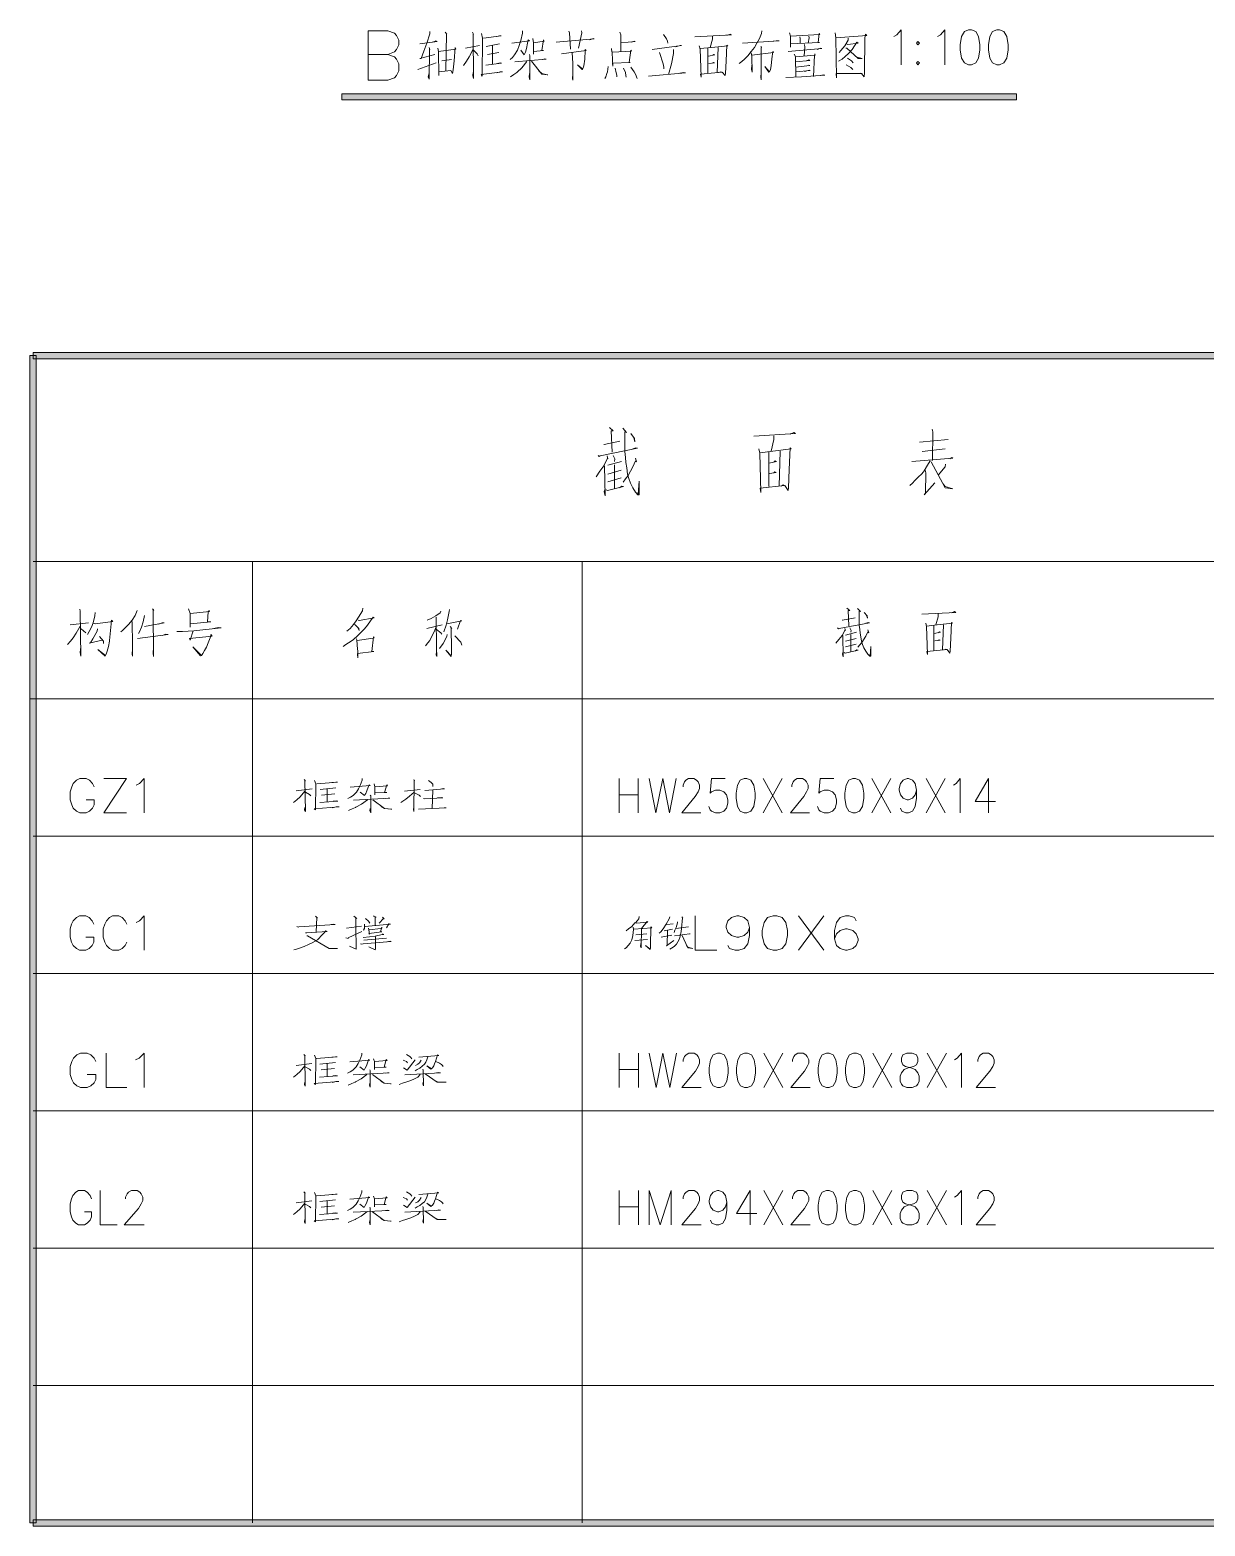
# Model space of a CAD drawing. Header units: millimetres. Extents: x 0 to 586, y 0 to 414.
# Drawn here: x 413.8 to 498.2, y 82.7 to 190.1 of the extents above; entities that cross this region are included whole.
import ezdxf

# ---------------------------------------------------------------- set-up
doc = ezdxf.new("R2010")
doc.units = ezdxf.units.MM

msp = doc.modelspace()

# ---------------------------------------------------------------- hatches: boundary and pattern name
h = msp.add_hatch(color=0)
h.dxf.hatch_style = 2
h.paths.add_polyline_path([(436.160333, 185.074278), (436.160333, 185.518778), (484.617889, 185.518778), (484.617889, 185.074278)])
h = msp.add_hatch(color=0)
h.dxf.hatch_style = 2
h.paths.add_polyline_path([(413.769528, 166.722778), (414.214028, 166.722778), (414.214028, 142.077722), (413.769528, 142.077722)])
h = msp.add_hatch(color=0)
h.dxf.hatch_style = 2
h.paths.add_polyline_path([(413.991778, 166.500528), (413.991778, 166.945028), (532.299333, 166.945028), (532.299333, 166.500528)])
h = msp.add_hatch(color=0)
h.dxf.hatch_style = 2
h.paths.add_polyline_path([(413.769528, 142.077722), (414.214028, 142.077722), (414.214028, 82.920417), (413.769528, 82.920417)])
h = msp.add_hatch(color=0)
h.dxf.hatch_style = 2
h.paths.add_polyline_path([(413.991778, 82.698167), (413.991778, 83.142667), (532.299333, 83.142667), (532.299333, 82.698167)])

# ---------------------------------------------------------------- linework, layer by layer
at = {"color": 0, "lineweight": 0}
for points in [[(438.058278, 186.485389), (438.058278, 190.044917), (439.476444, 190.044917), (439.945639, 189.875583), (440.104389, 189.70625), (440.263139, 189.367583), (440.263139, 189.028917), (440.104389, 188.69025), (439.945639, 188.520917), (439.476444, 188.348056)], [(442.482111, 189.988472), (442.482111, 189.822667), (442.273972, 189.148861), (442.065833, 188.587944), (441.857694, 188.05525), (441.780083, 188.05525), (442.845472, 188.333944)], [(441.780083, 189.092417), (443.004222, 189.26175), (442.923083, 189.314667), (442.714944, 189.233528)], [(443.600417, 189.932028), (443.70625, 189.794444), (443.678028, 189.822667), (443.628639, 187.155667)], [(445.551278, 189.932028), (445.628889, 189.794444), (445.604194, 189.850889), (445.628889, 186.622972), (445.5795, 186.820528), (445.604194, 187.046306)], [(446.203917, 189.850889), (446.281528, 189.512222), (446.253306, 186.792306), (446.175694, 186.905194), (447.710278, 187.099222), (447.530361, 187.099222), (447.294, 187.018083)], [(446.334444, 189.512222), (447.607972, 189.681556), (447.502139, 189.681556), (447.269306, 189.625111)], [(446.542583, 188.923083), (447.502139, 189.092417)], [(449.142556, 190.044917), (449.142556, 189.875583), (449.012028, 189.342889), (448.909722, 188.979528), (448.779194, 188.644389), (448.571056, 188.305722), (448.415833, 188.111694), (448.257083, 187.970583)], [(448.387611, 189.148861), (449.636444, 189.314667), (449.558833, 189.399333), (449.505917, 189.148861), (449.428306, 188.757278), (449.350694, 188.503278), (449.297778, 188.362167), (449.273083, 188.305722), (449.012028, 188.644389)], [(449.872806, 189.484), (449.922194, 189.177083), (449.922194, 188.362167), (449.922194, 188.559722), (450.652444, 188.616167), (450.521917, 188.616167), (450.652444, 189.399333), (450.705361, 189.289972), (449.922194, 189.177083)], [(453.982667, 189.399333), (454.243722, 189.484), (454.293111, 189.455778), (451.562611, 189.233528)], [(452.472778, 190.016694), (452.525694, 189.903806), (452.578611, 188.729056)], [(453.382944, 190.044917), (453.411167, 189.903806), (453.174806, 188.781972)], [(456.141667, 189.932028), (456.194583, 189.738), (456.194583, 188.559722)], [(456.219278, 189.177083), (457.235278, 189.26175), (457.157667, 189.289972), (456.998917, 189.233528)], [(459.26375, 189.766222), (459.471889, 189.455778), (459.5495, 189.289972), (459.577722, 189.148861)], [(461.528583, 189.596889), (464.156778, 189.738), (464.050944, 189.794444), (463.818111, 189.709778)], [(462.777417, 189.625111), (462.777417, 189.427556), (462.618667, 188.838417)], [(466.340472, 190.044917), (466.315778, 189.850889), (466.157028, 189.484), (465.977111, 189.148861), (465.793667, 188.838417), (465.560833, 188.559722), (465.324472, 188.249278), (465.091639, 187.998806), (464.8835, 187.829472), (464.700056, 187.688361)], [(464.936417, 189.148861), (467.564611, 189.314667), (467.356472, 189.314667), (467.148333, 189.289972)], [(468.319556, 189.903806), (468.397167, 189.653333), (468.397167, 189.064194), (468.397167, 189.035972), (468.397167, 188.866639), (468.397167, 189.035972), (468.397167, 189.092417), (470.478556, 189.205306), (470.372722, 189.205306), (470.450333, 189.850889), (470.50325, 189.766222), (468.397167, 189.653333)], [(469.046278, 189.596889), (469.070972, 189.484), (469.070972, 189.148861)], [(469.384944, 189.064194), (469.409639, 188.866639), (469.36025, 188.249278)], [(469.695389, 189.653333), (469.723611, 189.540444), (469.646, 189.148861)], [(471.596861, 189.903806), (471.649778, 189.540444), (471.699167, 186.651194), (471.674472, 186.961639), (473.523028, 186.961639), (473.3925, 186.989861), (473.131444, 186.961639)], [(471.674472, 189.540444), (473.861694, 189.709778), (473.780556, 189.794444), (473.731167, 189.540444), (473.702944, 187.018083), (473.67825, 186.735861), (473.494806, 186.961639)], [(472.404722, 189.092417), (472.507028, 189.064194), (473.237278, 189.148861), (473.156139, 189.233528), (472.821, 188.700833), (472.559944, 188.418611), (472.323583, 188.196361), (472.09075, 187.998806), (471.829694, 187.857694)], [(472.531722, 189.512222), (472.531722, 189.371111), (472.298889, 188.951306), (472.013139, 188.616167), (471.882611, 188.475056)], [(475.819611, 189.625111), (476.020694, 189.745056), (476.324083, 190.101361), (476.324083, 187.607222)], [(478.955806, 189.625111), (479.156889, 189.745056), (479.460278, 190.101361), (479.460278, 187.607222)], [(438.058278, 188.348056), (439.476444, 188.348056), (439.945639, 188.178722), (440.104389, 188.009389), (440.263139, 187.670722), (440.263139, 187.162722), (440.104389, 186.824056), (439.945639, 186.654722), (439.476444, 186.485389), (438.058278, 186.485389)], [(442.429194, 188.838417), (442.482111, 188.700833), (442.457417, 188.729056), (442.429194, 186.566528), (442.379806, 186.735861), (442.429194, 187.018083)], [(443.053611, 188.781972), (443.106528, 188.559722), (443.131222, 186.820528), (443.131222, 187.099222), (443.992, 187.183889), (444.122528, 186.961639), (444.171917, 187.240333), (444.224833, 187.885917), (444.302444, 188.838417), (444.355361, 188.729056), (443.106528, 188.559722)], [(443.339361, 187.885917), (444.044917, 187.970583)], [(445.604194, 188.729056), (445.318444, 188.168139), (445.110306, 187.857694), (444.902167, 187.550778)], [(446.045167, 188.979528), (445.057389, 188.781972)], [(445.628889, 188.644389), (445.889944, 188.390389), (445.967556, 188.249278)], [(446.620194, 188.333944), (447.45275, 188.475056)], [(446.983556, 188.951306), (446.983556, 187.635444)], [(448.59575, 187.80125), (450.832361, 187.998806), (450.730056, 188.027028), (450.599528, 187.970583)], [(449.636444, 188.333944), (449.664667, 188.249278), (449.664667, 188.168139), (449.664667, 186.513611), (449.61175, 186.735861), (449.636444, 186.961639)], [(451.954194, 188.390389), (453.721611, 188.616167), (453.644, 188.700833), (453.644, 188.616167), (453.619306, 187.998806), (453.538167, 187.522556), (453.460556, 187.268556), (453.435861, 187.268556), (453.097194, 187.607222), (453.460556, 187.296778)], [(452.705611, 188.446833), (452.758528, 187.716583), (452.758528, 187.127444), (452.758528, 186.622972), (452.758528, 186.485389), (452.733833, 186.622972), (452.758528, 186.933417)], [(455.541944, 188.757278), (455.541944, 188.700833), (455.570167, 188.446833), (455.623083, 187.494333), (455.594861, 187.716583), (456.871917, 187.773028), (456.790778, 187.773028), (456.921306, 188.644389), (456.974222, 188.587944), (455.594861, 188.503278)], [(458.455889, 188.700833), (460.5655, 188.979528), (460.459667, 188.979528), (460.149222, 188.894861)], [(458.978, 188.475056), (459.239056, 187.660139), (459.288444, 187.437889), (459.288444, 187.296778)], [(459.994, 188.700833), (459.994, 188.418611), (459.83525, 187.660139), (459.627111, 186.905194)], [(461.839028, 188.951306), (461.891944, 188.729056), (461.944861, 187.409667), (461.969556, 186.707639), (461.916639, 186.933417), (463.451222, 187.074528), (463.373611, 187.099222), (463.243083, 187.046306)], [(463.479444, 187.074528), (463.687583, 186.820528), (463.712278, 186.961639), (463.765194, 187.885917), (463.818111, 189.00775), (463.895722, 188.951306), (462.7245, 188.838417), (461.891944, 188.757278)], [(462.463444, 188.781972), (462.463444, 187.018083)], [(462.491667, 188.221056), (462.957333, 188.305722), (462.879722, 188.333944), (462.802111, 188.2775)], [(463.193694, 188.838417), (463.116083, 187.046306)], [(465.560833, 188.446833), (465.61375, 188.221056), (465.638444, 187.074528), (465.585528, 187.268556), (465.61375, 187.607222)], [(465.61375, 188.2775), (467.173028, 188.475056), (467.120111, 188.559722), (467.0425, 188.027028), (466.989583, 187.522556), (466.940194, 187.268556), (466.887278, 187.099222), (466.834361, 187.074528), (466.548611, 187.466111), (466.862583, 187.127444)], [(466.262861, 188.923083), (466.315778, 188.838417), (466.287556, 188.781972), (466.287556, 186.513611), (466.262861, 186.735861), (466.287556, 186.989861)], [(468.213722, 188.559722), (470.633778, 188.757278), (470.556167, 188.781972), (470.295111, 188.700833)], [(468.760528, 186.707639), (468.735833, 188.196361), (468.654694, 188.362167), (468.735833, 188.168139), (470.139889, 188.2775), (470.139889, 188.390389), (470.164583, 188.2775), (470.115194, 188.2775), (470.034056, 186.764083)], [(472.351806, 188.781972), (472.429417, 188.781972), (473.237278, 188.05525), (473.523028, 188.05525), (473.237278, 188.111694), (473.10675, 188.168139)], [(472.482333, 188.083472), (472.768083, 187.885917), (472.898611, 187.744806)], [(441.624861, 187.268556), (442.951306, 187.744806)], [(446.514361, 187.579), (447.632667, 187.716583), (447.530361, 187.744806), (447.346917, 187.688361)], [(449.456528, 187.829472), (449.089639, 187.381444), (448.750972, 187.074528), (448.726278, 187.046306), (448.518139, 186.905194), (448.285306, 186.735861)], [(449.791667, 187.857694), (450.521917, 186.933417), (450.962889, 186.876972), (450.9135, 186.876972), (450.521917, 186.961639), (450.313778, 187.155667)], [(455.284417, 187.466111), (455.256194, 187.099222), (455.203278, 186.961639), (455.125667, 186.735861), (455.048056, 186.622972)], [(455.803, 187.353222), (455.880611, 187.018083), (455.908833, 186.84875), (455.908833, 186.735861)], [(456.402722, 187.353222), (456.53325, 187.046306), (456.557944, 186.820528), (456.582639, 186.707639)], [(456.921306, 187.437889), (457.157667, 187.099222), (457.288194, 186.876972), (457.337583, 186.735861), (457.365806, 186.622972)], [(458.198361, 186.792306), (460.85125, 187.018083), (460.720722, 187.046306), (460.434972, 186.989861)], [(462.516361, 187.688361), (462.932639, 187.744806), (462.855028, 187.773028), (462.777417, 187.716583)], [(468.735833, 187.80125), (469.776528, 187.914139), (469.695389, 187.942361), (469.540167, 187.885917)], [(468.735833, 187.437889), (469.776528, 187.550778), (469.695389, 187.579)], [(468.760528, 187.099222), (469.801222, 187.183889), (469.748306, 187.212111), (469.384944, 187.127444)], [(472.3765, 187.607222), (472.715167, 187.409667), (472.870389, 187.268556)], [(470.531472, 186.820528), (470.739611, 186.876972), (470.841917, 186.84875), (469.176806, 186.735861), (468.0585, 186.679417)], [(455.393778, 161.558111), (455.658361, 161.32175), (455.513722, 161.32175), (455.570167, 159.790694)], [(456.335694, 161.519306), (456.603806, 161.205333), (456.483861, 161.244139), (456.483861, 160.538583), (456.483861, 160.143472), (456.483861, 159.8295), (456.543833, 159.399111), (456.572056, 159.046333), (456.632028, 158.65475), (456.692, 158.220833), (456.780194, 157.906861), (456.896611, 157.554083), (457.073, 157.240111), (457.249389, 156.926139), (457.425778, 156.728583), (457.5175, 156.728583), (457.5175, 157.709306), (457.457528, 156.767389), (457.48575, 156.806194), (457.397556, 156.848528)], [(456.924833, 161.127722), (457.192944, 160.774944), (457.221167, 160.538583), (457.132972, 160.81375)], [(465.765444, 160.930167), (468.742889, 161.127722), (468.622944, 161.205333), (468.358361, 161.088917)], [(478.553639, 161.441694), (478.613611, 161.244139), (478.581861, 159.201556)], [(454.568278, 159.557861), (454.656472, 159.476722), (454.716444, 159.515528), (457.397556, 160.065861), (457.281139, 160.104667), (457.073, 160.027056)], [(454.981028, 160.341028), (455.012778, 160.341028), (456.131083, 160.577389)], [(467.977361, 157.395333), (468.210194, 157.042556), (468.241944, 157.240111), (468.298389, 158.534806), (468.358361, 160.104667), (468.446556, 160.027056), (467.120111, 159.871833), (466.178194, 159.751889)], [(467.180083, 160.968972), (467.180083, 160.693806), (467.003694, 159.871833)], [(477.639944, 160.499778), (479.703694, 160.693806)], [(455.217389, 159.515528), (455.277361, 159.3215), (455.245611, 159.360306), (454.981028, 158.809972), (454.688222, 158.418389), (454.423639, 158.026806)], [(455.277361, 158.848778), (456.2475, 159.123944)], [(455.658361, 159.557861), (455.778306, 159.3215), (455.746556, 159.123944)], [(457.249389, 159.360306), (457.337583, 159.085139), (457.249389, 159.16275), (457.073, 158.732361), (456.720222, 158.104417), (456.543833, 157.868056), (456.367444, 157.631694)], [(466.118222, 160.027056), (466.178194, 159.713083), (466.238167, 157.868056), (466.266389, 156.887333), (466.206417, 157.201306), (467.945611, 157.395333), (467.857417, 157.437667), (467.70925, 157.356528)], [(466.827306, 159.790694), (466.827306, 157.317722)], [(466.855528, 159.007528), (467.388222, 159.123944), (467.2965, 159.16275), (467.208306, 159.085139)], [(467.652806, 159.871833), (467.564611, 157.356528)], [(478.405472, 159.16275), (478.229083, 158.848778), (477.992722, 158.457194), (477.936278, 158.379583), (477.788111, 158.220833), (477.579972, 158.026806), (477.315389, 157.751639), (477.139, 157.554083), (476.962611, 157.395333)], [(477.110778, 159.123944), (480.056472, 159.360306), (479.968278, 159.399111), (479.820111, 159.3215)], [(477.848083, 159.8295), (479.495556, 160.027056)], [(478.493667, 159.085139), (479.495556, 157.240111), (480.056472, 157.1625), (479.495556, 157.317722), (479.350917, 157.515278)], [(455.041, 158.809972), (455.069222, 156.650972), (455.012778, 156.964944), (455.069222, 157.1625)], [(455.277361, 158.220833), (456.219278, 158.496)], [(455.277361, 157.6705), (456.219278, 157.945667)], [(455.746556, 158.887583), (455.746556, 157.201306)], [(455.746556, 158.887583), (455.746556, 157.201306)], [(466.887278, 158.259639), (467.356472, 158.340778), (467.268278, 158.379583), (467.180083, 158.298444)], [(478.052694, 158.496), (478.112667, 158.298444), (478.080917, 156.848528), (477.992722, 156.728583), (478.75825, 157.592889)], [(479.527306, 158.926389), (479.495556, 158.732361), (478.994611, 158.143222)], [(455.157417, 157.081361), (455.245611, 157.042556), (456.395667, 157.317722), (456.27925, 157.356528), (456.102861, 157.240111)], [(413.991778, 151.934333), (532.299333, 151.934333)], [(429.764472, 151.934333), (429.764472, 142.077722)], [(453.428806, 151.934333), (453.428806, 142.077722)], [(417.357278, 148.512389), (417.389028, 148.374806), (417.420778, 145.146889), (417.389028, 145.400889), (417.420778, 145.820694)], [(418.465, 148.290139), (418.43325, 148.036139), (418.309778, 147.531667), (418.186306, 147.22475), (418.034611, 146.914306), (417.911139, 146.692056)], [(421.474194, 148.43125), (421.3225, 148.064361), (421.107306, 147.729222), (420.860361, 147.418778), (420.616944, 147.168306), (420.429972, 146.998972), (420.3065, 146.886083)], [(422.581917, 148.540611), (422.673639, 148.43125), (422.613667, 148.484167), (422.641889, 145.118667), (422.613667, 145.372667), (422.641889, 145.792472)], [(425.16425, 148.540611), (425.284194, 148.205472), (425.284194, 147.22475), (425.284194, 147.475222), (426.758806, 147.616333), (426.515389, 147.616333), (426.575361, 148.318361), (426.607111, 148.43125), (426.667083, 148.346583), (426.451889, 148.318361), (425.284194, 148.205472)], [(437.670222, 148.597056), (437.645528, 148.403028), (437.359778, 147.951472), (437.190444, 147.672778), (436.999944, 147.418778), (436.760056, 147.140083), (436.523694, 146.942528)], [(443.279389, 148.374806), (443.233528, 148.261917), (442.923083, 148.036139), (442.587944, 147.842111), (442.302194, 147.729222)], [(443.900278, 148.484167), (443.879111, 148.346583), (443.759167, 147.757444), (443.663917, 147.362333), (443.494583, 146.886083)], [(472.429417, 148.597056), (472.648139, 148.43125), (472.528194, 148.43125), (472.574056, 147.334111)], [(473.202, 148.568833), (473.417194, 148.346583), (473.321944, 148.374806), (473.321944, 147.870333), (473.321944, 147.588111), (473.321944, 147.362333), (473.371333, 147.055417), (473.3925, 146.801417), (473.441889, 146.522722), (473.491278, 146.215806), (473.561833, 145.990028), (473.660611, 145.736028), (473.801722, 145.513778), (473.946361, 145.288), (474.091, 145.146889), (474.165083, 145.146889), (474.165083, 145.848917), (474.115694, 145.175111), (474.140389, 145.203333), (474.069833, 145.231556)], [(473.681778, 148.290139), (473.9005, 148.036139), (473.925194, 147.870333), (473.851111, 148.064361)], [(477.823389, 148.149028), (480.257556, 148.290139), (480.162306, 148.346583), (479.943583, 148.261917)], [(417.389028, 147.309417), (417.082111, 146.801417), (416.866917, 146.466278), (416.683472, 146.215806), (416.468278, 145.990028)], [(416.651722, 147.390556), (417.971111, 147.531667)], [(418.309778, 147.503444), (418.465, 147.475222), (419.724417, 147.644556), (419.632694, 147.729222), (419.600944, 147.531667), (419.600944, 147.475222), (419.477472, 146.268722), (419.477472, 146.215806), (419.4175, 145.848917), (419.325778, 145.513778), (419.234056, 145.288), (419.170556, 145.146889), (418.648444, 145.626667), (419.202306, 145.203333), (419.262278, 145.372667)], [(421.107306, 147.644556), (421.139056, 145.961806), (421.139056, 145.485556), (421.139056, 145.146889), (421.107306, 145.316222), (421.139056, 145.626667)], [(421.996306, 148.064361), (421.904583, 147.616333), (421.781111, 147.22475), (421.661167, 146.942528), (421.569444, 146.776722)], [(421.996306, 147.281194), (423.410944, 147.531667), (423.25925, 147.531667), (423.012306, 147.447)], [(424.331694, 146.914306), (424.733861, 146.914306), (425.531139, 146.97075), (427.499639, 147.168306), (427.284444, 147.196528), (426.974, 147.140083)], [(437.335083, 147.729222), (437.405639, 147.701), (438.481611, 147.895028), (438.411056, 147.951472), (438.217028, 147.672778), (438.001833, 147.362333), (437.790167, 147.111861), (437.550278, 146.857861), (437.285694, 146.607389), (436.999944, 146.353389), (436.6895, 146.131139), (436.643639, 146.102917), (436.449611, 145.990028), (436.259111, 145.848917)], [(437.0705, 147.418778), (437.119889, 147.390556), (437.380944, 147.140083), (437.405639, 146.998972), (437.310389, 147.196528)], [(442.947778, 147.252972), (442.803139, 146.886083), (442.637333, 146.579167), (442.492694, 146.268722), (442.348056, 146.102917), (442.18225, 145.877139)], [(442.2775, 147.140083), (443.374639, 147.390556)], [(442.947778, 147.951472), (442.968944, 145.736028), (442.993639, 145.118667), (442.947778, 145.231556), (442.968944, 145.485556)], [(443.949667, 147.281194), (444.069611, 147.140083), (444.020222, 147.168306), (444.044917, 145.679583), (444.044917, 145.316222), (444.020222, 145.118667), (443.639222, 145.570222), (444.020222, 145.175111)], [(443.709778, 147.475222), (444.78575, 147.672778), (444.6905, 147.701), (444.475306, 147.083639)], [(471.755611, 147.168306), (471.829694, 147.111861), (471.875556, 147.140083), (474.069833, 147.531667), (473.971056, 147.559889), (473.801722, 147.503444)], [(472.094278, 147.729222), (472.118972, 147.729222), (473.032667, 147.895028)], [(472.648139, 147.168306), (472.743389, 146.998972), (472.718694, 146.857861)], [(478.112667, 147.503444), (478.162056, 147.281194), (478.211444, 145.961806), (478.236139, 145.259778), (478.18675, 145.485556), (479.608444, 145.626667), (479.534361, 145.654889), (479.414417, 145.598444)], [(479.629611, 145.626667), (479.823639, 145.372667), (479.848333, 145.513778), (479.897722, 146.438056), (479.943583, 147.559889), (480.017667, 147.503444), (478.931111, 147.390556), (478.162056, 147.309417)], [(478.691222, 147.334111), (478.691222, 145.570222)], [(478.9805, 148.17725), (478.9805, 147.979694), (478.835861, 147.390556)], [(479.365028, 147.390556), (479.294472, 145.598444)], [(417.449, 147.111861), (417.787667, 146.829639)], [(418.616694, 147.111861), (418.588472, 146.942528), (418.281556, 146.381611), (418.126333, 146.102917), (418.034611, 146.074694), (418.955361, 146.296944)], [(418.771917, 146.550944), (419.047083, 146.215806), (419.047083, 146.046472)], [(421.505944, 146.409833), (423.689639, 146.692056), (423.534417, 146.720278), (423.25925, 146.635611)], [(425.499389, 146.97075), (425.284194, 146.296944), (425.224222, 146.409833), (426.854056, 146.579167), (426.758806, 146.692056), (426.758806, 146.579167), (426.575361, 146.102917), (426.451889, 145.792472), (426.300194, 145.542), (426.176722, 145.344444), (426.085, 145.203333), (426.0215, 145.175111), (425.471167, 145.820694), (426.05325, 145.231556)], [(437.190444, 146.409833), (437.239833, 146.325167), (437.285694, 145.626667), (437.310389, 145.542), (437.310389, 145.037528), (437.285694, 145.259778), (437.285694, 145.344444), (438.456917, 145.485556), (438.432222, 145.485556), (438.312278, 145.485556), (438.432222, 146.522722), (438.481611, 146.466278), (438.411056, 146.438056), (437.264528, 146.268722)], [(442.968944, 147.055417), (443.279389, 146.829639), (443.353472, 146.720278)], [(443.734472, 146.692056), (443.709778, 146.550944), (443.448722, 146.046472), (443.184139, 145.707806)], [(444.284806, 146.607389), (444.715194, 146.159361), (444.78575, 145.933583)], [(472.284778, 147.140083), (472.334167, 146.998972), (472.309472, 147.027194), (472.094278, 146.635611), (471.854389, 146.353389), (471.635667, 146.074694)], [(472.140139, 146.635611), (472.164833, 145.093972), (472.118972, 145.316222), (472.164833, 145.457333)], [(472.334167, 146.663833), (473.127917, 146.857861)], [(472.334167, 146.215806), (473.10675, 146.409833)], [(472.718694, 146.692056), (472.718694, 145.485556)], [(472.718694, 146.692056), (472.718694, 145.485556)], [(473.946361, 147.027194), (474.020444, 146.829639), (473.946361, 146.886083), (473.801722, 146.579167), (473.515972, 146.131139), (473.371333, 145.961806), (473.226694, 145.792472)], [(478.715917, 146.776722), (479.149833, 146.857861), (479.07575, 146.886083), (479.005194, 146.829639)], [(478.740611, 146.2405), (479.125139, 146.296944), (479.054583, 146.325167), (478.9805, 146.268722)], [(472.238917, 145.400889), (472.309472, 145.372667), (473.247861, 145.570222), (473.152611, 145.598444), (473.007972, 145.513778)], [(472.334167, 145.820694), (473.10675, 146.01825)], [(413.991778, 142.077722), (532.299333, 142.077722)], [(429.764472, 142.077722), (429.764472, 82.920417)], [(453.428806, 142.077722), (453.428806, 82.920417)], [(418.387389, 135.770056), (418.2745, 136.006417), (418.041667, 136.23925), (417.808833, 136.359194), (417.346694, 136.359194), (417.117389, 136.23925), (416.884556, 136.006417), (416.768139, 135.770056), (416.651722, 135.417278), (416.651722, 134.831667), (416.768139, 134.478889), (416.884556, 134.246056), (417.117389, 134.009694), (417.346694, 133.893278), (417.808833, 133.893278), (418.041667, 134.009694), (418.2745, 134.246056), (418.387389, 134.478889), (418.387389, 134.831667), (417.808833, 134.831667)], [(419.082361, 136.359194), (420.705139, 136.359194), (419.082361, 133.893278), (420.705139, 133.893278)], [(421.396583, 135.886472), (421.629417, 136.006417), (421.975139, 136.359194), (421.975139, 133.893278)], [(433.518028, 135.4455), (433.186417, 135.057444), (432.943, 134.84225), (432.699583, 134.630583)], [(434.033083, 135.621889), (432.883028, 135.484306)], [(433.458056, 136.281583), (433.549778, 136.182806), (433.518028, 136.221611), (433.549778, 133.988528), (433.486278, 134.126111), (433.518028, 134.281333)], [(433.549778, 135.389056), (433.849639, 135.212667), (433.941361, 135.113889)], [(434.216528, 136.221611), (434.304722, 135.988778), (434.2765, 134.104944), (434.184778, 134.182556), (435.973361, 134.320139), (435.761694, 134.320139), (435.486528, 134.260167)], [(434.364694, 135.988778), (435.849889, 136.105194), (435.729944, 136.105194), (435.458306, 136.066389)], [(434.608111, 135.583083), (435.729944, 135.6995)], [(435.123167, 135.600722), (435.123167, 134.687028)], [(437.638472, 136.359194), (437.638472, 136.242778), (437.486778, 135.872361), (437.366833, 135.621889), (437.215139, 135.389056), (436.971722, 135.152694), (436.788278, 135.018639), (436.608361, 134.919861)], [(436.760056, 135.738306), (438.2135, 135.854722), (438.121778, 135.911167), (438.061806, 135.738306), (437.970083, 135.466667), (437.881889, 135.290278), (437.818389, 135.1915), (437.790167, 135.152694), (437.486778, 135.389056)], [(438.485139, 135.971139), (438.548639, 135.755944), (438.548639, 135.1915), (438.548639, 135.329083), (439.395306, 135.367889), (439.243611, 135.367889), (439.395306, 135.911167), (439.455278, 135.833556), (438.548639, 135.755944)], [(441.363806, 135.389056), (441.032194, 135.09625), (440.757028, 134.881056), (440.393667, 134.648222)], [(440.668833, 135.4455), (441.787139, 135.583083)], [(441.335583, 136.299222), (441.395556, 136.203972), (441.363806, 136.221611), (441.335583, 133.988528), (441.303833, 134.14375), (441.335583, 134.337778)], [(441.395556, 135.329083), (441.727167, 135.173861), (441.818889, 135.075083)], [(442.122278, 135.505472), (443.5475, 135.621889), (443.455778, 135.639528), (443.244111, 135.600722)], [(442.393917, 136.221611), (442.577361, 136.066389), (442.697306, 135.949972), (442.697306, 135.79475)], [(442.697306, 135.523111), (442.665556, 134.221361)], [(456.08875, 133.893278), (456.08875, 136.359194)], [(457.454, 136.359194), (457.454, 133.893278)], [(458.233639, 136.359194), (458.724, 133.893278), (459.210833, 136.359194), (459.697667, 133.893278), (460.1845, 136.359194)], [(460.671333, 135.770056), (460.671333, 135.886472), (460.770111, 136.122833), (460.868889, 136.23925), (461.062917, 136.359194), (461.4545, 136.359194), (461.648528, 136.23925), (461.747306, 136.122833), (461.842556, 135.886472), (461.842556, 135.653639), (461.747306, 135.417278), (461.54975, 135.068028), (460.576083, 133.893278), (461.941333, 133.893278)], [(463.694639, 136.359194), (462.720972, 136.359194), (462.622194, 135.300861), (462.720972, 135.417278), (463.013778, 135.537222), (463.306583, 135.537222), (463.599389, 135.417278), (463.793417, 135.184444), (463.892194, 134.831667), (463.892194, 134.598833), (463.793417, 134.246056), (463.599389, 134.009694), (463.306583, 133.893278), (463.013778, 133.893278), (462.720972, 134.009694), (462.622194, 134.126111), (462.526944, 134.362472)], [(466.428667, 133.893278), (467.793917, 136.359194)], [(466.428667, 136.359194), (467.793917, 133.893278)], [(468.474778, 135.770056), (468.474778, 135.886472), (468.573556, 136.122833), (468.668806, 136.23925), (468.866361, 136.359194), (469.254417, 136.359194), (469.448444, 136.23925), (469.547222, 136.122833), (469.646, 135.886472), (469.646, 135.653639), (469.547222, 135.417278), (469.353194, 135.068028), (468.376, 133.893278), (469.74125, 133.893278)], [(471.498083, 136.359194), (470.524417, 136.359194), (470.425639, 135.300861), (470.524417, 135.417278), (470.817222, 135.537222), (471.1065, 135.537222), (471.399306, 135.417278), (471.596861, 135.184444), (471.692111, 134.831667), (471.692111, 134.598833), (471.596861, 134.246056), (471.399306, 134.009694), (471.1065, 133.893278), (470.817222, 133.893278), (470.524417, 134.009694), (470.425639, 134.126111), (470.326861, 134.362472)], [(474.228583, 133.893278), (475.593833, 136.359194)], [(474.228583, 136.359194), (475.593833, 133.893278)], [(477.445917, 135.537222), (477.350667, 135.184444), (477.153111, 134.948083), (476.860306, 134.831667), (476.765056, 134.831667), (476.47225, 134.948083), (476.278222, 135.184444), (476.179444, 135.537222), (476.179444, 135.653639), (476.278222, 136.006417), (476.47225, 136.23925), (476.765056, 136.359194), (476.860306, 136.359194), (477.153111, 136.23925), (477.350667, 136.006417), (477.445917, 135.537222), (477.445917, 134.948083), (477.350667, 134.362472), (477.153111, 134.009694), (476.860306, 133.893278), (476.666278, 133.893278), (476.373472, 134.009694), (476.278222, 134.246056)], [(478.130306, 133.893278), (479.495556, 136.359194)], [(478.130306, 136.359194), (479.495556, 133.893278)], [(480.081167, 135.886472), (480.275194, 136.006417), (480.568, 136.359194), (480.568, 133.893278)], [(482.614111, 136.359194), (481.640444, 134.71525), (483.104472, 134.71525)], [(482.614111, 136.359194), (482.614111, 133.893278)], [(434.579889, 134.648222), (435.881639, 134.747), (435.761694, 134.764639), (435.5465, 134.725833)], [(434.699833, 135.173861), (435.669972, 135.272639)], [(438.001833, 134.824611), (437.5785, 134.514167), (437.183389, 134.298972), (437.155167, 134.281333), (436.91175, 134.182556), (436.640111, 134.066139)], [(437.003472, 134.803444), (439.606972, 134.941028), (439.487028, 134.958667), (439.335333, 134.919861)], [(438.2135, 135.173861), (438.24525, 135.113889), (438.24525, 135.057444), (438.24525, 133.910917), (438.185278, 134.066139), (438.2135, 134.221361)], [(438.396944, 134.84225), (439.243611, 134.203722), (439.758667, 134.164917), (439.698694, 134.164917), (439.243611, 134.221361), (439.000194, 134.358944)], [(441.667194, 134.164917), (443.667444, 134.260167), (443.51575, 134.260167), (443.152389, 134.242528)], [(442.030556, 134.919861), (442.122278, 134.902222), (443.424028, 134.979833), (443.332306, 134.997472), (443.032444, 134.979833)], [(456.08875, 135.184444), (457.454, 135.184444)], [(413.991778, 132.217583), (532.299333, 132.217583)], [(418.352111, 125.913444), (418.239222, 126.146278), (418.013444, 126.382639), (417.784139, 126.499056), (417.332583, 126.499056), (417.106806, 126.382639), (416.881028, 126.146278), (416.764611, 125.913444), (416.651722, 125.560667), (416.651722, 124.971528), (416.764611, 124.622278), (416.881028, 124.385917), (417.106806, 124.149556), (417.332583, 124.033139), (417.784139, 124.033139), (418.013444, 124.149556), (418.239222, 124.385917), (418.352111, 124.622278), (418.352111, 124.971528), (417.784139, 124.971528)], [(420.729833, 125.913444), (420.616944, 126.146278), (420.391167, 126.382639), (420.165389, 126.499056), (419.710306, 126.499056), (419.484528, 126.382639), (419.25875, 126.146278), (419.145861, 125.913444), (419.032972, 125.560667), (419.032972, 124.971528), (419.145861, 124.622278), (419.25875, 124.385917), (419.484528, 124.149556), (419.710306, 124.033139), (420.165389, 124.033139), (420.391167, 124.149556), (420.616944, 124.385917), (420.729833, 124.622278)], [(421.410694, 126.029861), (421.636472, 126.146278), (421.975139, 126.499056), (421.975139, 124.033139)], [(432.932417, 125.740583), (433.024139, 125.701778), (433.084111, 125.722944), (435.701722, 125.878167), (435.585306, 125.916972), (435.405389, 125.878167)], [(434.272972, 126.477889), (434.421139, 126.343833), (434.364694, 126.382639), (434.332944, 125.352528)], [(436.506056, 125.624167), (437.5785, 125.76175)], [(437.042278, 126.477889), (437.250417, 126.322667), (437.162222, 126.361472), (437.162222, 125.684139), (437.190444, 124.209528), (437.190444, 124.11075), (436.714194, 124.325944)], [(437.786639, 125.895806), (437.786639, 125.740583), (437.786639, 125.585361), (437.726667, 125.468944), (437.758417, 125.528917), (437.818389, 125.740583), (439.663417, 125.895806), (439.575222, 125.934611), (439.543472, 125.934611), (439.367083, 125.645333)], [(437.878361, 126.305028), (438.0865, 126.111), (438.174694, 125.973417)], [(438.0865, 125.624167), (438.114722, 125.50775), (438.146472, 125.179667), (438.114722, 125.236111), (439.039, 125.352528), (438.947278, 125.352528), (439.039, 125.684139), (439.039, 125.624167), (438.947278, 125.585361), (438.146472, 125.50775)], [(438.442806, 126.499056), (438.471028, 126.477889), (438.622722, 126.400278), (438.56275, 126.400278), (438.56275, 125.818194)], [(439.098972, 126.400278), (439.215389, 126.283861), (439.158944, 126.305028), (438.859083, 125.973417)], [(457.097694, 125.701778), (457.122389, 125.528917), (457.076528, 125.102056), (456.991861, 124.770444), (456.886028, 124.537611), (456.734333, 124.36475), (456.582639, 124.209528), (456.455639, 124.131917)], [(457.528083, 126.46025), (457.48575, 126.283861), (457.249389, 126.012222), (457.207056, 125.994583), (456.991861, 125.740583), (456.7555, 125.567722), (456.582639, 125.430139)], [(457.143556, 125.546556), (458.431194, 125.645333), (458.346528, 125.722944), (458.325361, 124.343583), (458.325361, 124.188361), (458.304194, 124.093111), (457.979639, 124.36475), (458.283028, 124.131917)], [(457.249389, 125.994583), (457.312889, 125.973417), (458.1525, 126.051028), (458.089, 126.089833), (457.679778, 125.585361), (457.658611, 124.209528), (457.616278, 124.325944), (457.658611, 124.615222)], [(459.722361, 126.439083), (459.6765, 126.283861), (459.464833, 125.895806), (459.249639, 125.567722), (459.076778, 125.352528), (458.967417, 125.257278)], [(459.958722, 125.934611), (459.507167, 125.878167)], [(460.579611, 126.439083), (460.667806, 126.343833), (460.625472, 126.361472), (460.558444, 125.606528), (460.537278, 125.373694), (460.473778, 125.042083), (460.410278, 124.848056), (460.300917, 124.636389), (460.195083, 124.481167), (460.022222, 124.304778), (459.849361, 124.188361), (459.722361, 124.11075)], [(460.27975, 126.072194), (460.27975, 125.994583), (460.173917, 125.662972), (460.085722, 125.468944), (460.022222, 125.313722)], [(460.149222, 125.585361), (461.0735, 125.722944)], [(461.546222, 126.499056), (461.546222, 124.033139), (463.109028, 124.033139)], [(465.447944, 125.677083), (465.317417, 125.324306), (465.056361, 125.091472), (464.668306, 124.971528), (464.537778, 124.971528), (464.146194, 125.091472), (463.888667, 125.324306), (463.758139, 125.677083), (463.758139, 125.7935), (463.888667, 126.146278), (464.146194, 126.382639), (464.537778, 126.499056), (464.668306, 126.499056), (465.056361, 126.382639), (465.317417, 126.146278), (465.447944, 125.677083), (465.447944, 125.091472), (465.317417, 124.502333), (465.056361, 124.149556), (464.668306, 124.033139), (464.40725, 124.033139), (464.015667, 124.149556), (463.888667, 124.385917)], [(468.954556, 124.033139), (470.774889, 126.499056)], [(468.954556, 126.499056), (470.774889, 124.033139)], [(473.113806, 126.146278), (472.983278, 126.382639), (472.595222, 126.499056), (472.334167, 126.499056), (471.946111, 126.382639), (471.685056, 126.029861), (471.554528, 125.440722), (471.554528, 124.855111), (471.685056, 124.385917), (471.946111, 124.149556), (472.334167, 124.033139), (472.464694, 124.033139), (472.85275, 124.149556), (473.113806, 124.385917), (473.244333, 124.738694), (473.244333, 124.855111), (473.113806, 125.207889), (472.85275, 125.440722), (472.464694, 125.560667), (472.334167, 125.560667), (471.946111, 125.440722), (471.685056, 125.207889), (471.554528, 124.855111)], [(433.560361, 125.296083), (433.620333, 125.274917), (433.648556, 125.296083), (435.109056, 125.391333), (435.017333, 125.430139), (434.869167, 125.257278), (434.661028, 125.042083), (434.541083, 124.908028), (434.421139, 124.791611), (434.24475, 124.692833), (434.036611, 124.558778), (433.7685, 124.442361), (433.468639, 124.304778), (433.140556, 124.188361), (432.904194, 124.11075), (432.724278, 124.071944)], [(433.648556, 125.080889), (433.708528, 125.080889), (435.257222, 124.149556), (435.853417, 124.149556), (435.821667, 124.149556), (435.285444, 124.170722), (435.017333, 124.287139)], [(436.446083, 124.925667), (436.626, 124.886861), (436.626, 124.925667), (437.61025, 125.373694)], [(437.518528, 124.498806), (437.61025, 124.481167), (437.698444, 124.498806), (439.723389, 124.654028), (439.635194, 124.675194), (439.395306, 124.636389)], [(439.098972, 125.218472), (439.187167, 125.1585), (439.067222, 125.1585), (438.56275, 125.042083), (438.146472, 125.003278), (437.698444, 124.946833)], [(437.758417, 124.752806), (439.367083, 124.908028)], [(438.56275, 125.042083), (438.590972, 124.985639), (438.590972, 124.209528), (438.56275, 124.054306), (438.114722, 124.287139), (438.56275, 124.071944), (438.590972, 124.131917)], [(457.207056, 124.731639), (458.110167, 124.80925)], [(458.067833, 125.218472), (457.291722, 125.140861)], [(459.870528, 125.119694), (459.097944, 124.985639)], [(459.313139, 125.430139), (459.912861, 125.546556)], [(459.5495, 125.451306), (459.528333, 124.382389), (459.486, 124.343583), (460.001056, 124.731639)], [(461.182861, 125.218472), (461.140528, 125.218472), (460.064556, 125.080889)], [(460.579611, 125.140861), (461.01, 124.209528), (461.376889, 124.170722), (461.01, 124.248333), (460.925333, 124.382389)], [(413.991778, 122.357444), (532.299333, 122.357444)], [(418.510861, 116.053306), (418.387389, 116.286139), (418.136917, 116.5225), (417.889972, 116.638917), (417.396083, 116.638917), (417.149139, 116.5225), (416.902194, 116.286139), (416.775194, 116.053306), (416.651722, 115.700528), (416.651722, 115.114917), (416.775194, 114.762139), (416.902194, 114.525778), (417.149139, 114.292944), (417.396083, 114.173), (417.889972, 114.173), (418.136917, 114.292944), (418.387389, 114.525778), (418.510861, 114.762139), (418.510861, 115.114917), (417.889972, 115.114917)], [(419.251694, 116.638917), (419.251694, 114.173), (420.740417, 114.173)], [(421.357778, 116.169722), (421.604722, 116.286139), (421.975139, 116.638917), (421.975139, 114.173)], [(433.451, 116.561306), (433.542722, 116.466056), (433.510972, 116.504861), (433.542722, 114.271778), (433.48275, 114.405833), (433.510972, 114.564583)], [(434.205944, 116.504861), (434.294139, 116.272028), (434.265917, 114.388194), (434.174194, 114.465806), (435.952194, 114.603389), (435.740528, 114.603389), (435.472417, 114.543417)], [(434.357639, 116.272028), (435.83225, 116.388444), (435.712306, 116.388444), (435.440667, 116.349639)], [(437.61025, 116.638917), (437.61025, 116.5225), (437.458556, 116.155611), (437.338611, 115.901611), (437.186917, 115.668778), (436.947028, 115.435944), (436.767111, 115.301889), (436.587194, 115.203111)], [(436.735361, 116.018028), (438.18175, 116.134444), (438.093556, 116.194417), (438.033583, 116.018028), (437.941861, 115.746389), (437.850139, 115.573528), (437.790167, 115.47475), (437.761944, 115.435944), (437.458556, 115.668778)], [(438.453389, 116.250861), (438.513361, 116.039194), (438.513361, 115.47475), (438.513361, 115.612333), (439.3565, 115.651139), (439.208333, 115.651139), (439.3565, 116.194417), (439.42, 116.116806), (438.513361, 116.039194)], [(440.563, 116.134444), (440.802889, 116.056833), (440.894611, 115.961583)], [(440.59475, 115.591167), (440.866389, 115.418306), (441.437889, 116.17325)], [(440.802889, 116.543667), (441.046306, 116.406083), (441.1345, 116.328472), (441.194472, 116.250861)], [(442.341, 116.388444), (442.281028, 116.17325), (442.189306, 116.000389), (442.101111, 115.845167), (441.949417, 115.707583), (441.7695, 115.573528), (441.589583, 115.47475), (441.437889, 115.3795)], [(441.857694, 116.155611), (441.73775, 115.961583), (441.617806, 115.845167), (441.466111, 115.767556)], [(441.709528, 116.367278), (443.124167, 116.483694), (443.032444, 116.5225), (442.972472, 116.289667), (442.884278, 116.056833), (442.824306, 115.883972), (442.764333, 115.72875), (442.672611, 115.591167), (442.580889, 115.513556), (442.552667, 115.495917), (442.281028, 115.746389), (442.580889, 115.534722)], [(442.9125, 116.039194), (443.184139, 115.922778), (443.335833, 115.824), (443.395806, 115.767556), (443.455778, 115.689944)], [(456.08875, 114.173), (456.08875, 116.638917)], [(457.461056, 116.638917), (457.461056, 114.173)], [(458.244222, 116.638917), (458.731056, 114.173), (459.221417, 116.638917), (459.711778, 114.173), (460.198611, 116.638917)], [(460.688972, 116.053306), (460.688972, 116.169722), (460.78775, 116.406083), (460.886528, 116.5225), (461.080556, 116.638917), (461.472139, 116.638917), (461.669694, 116.5225), (461.764944, 116.406083), (461.863722, 116.169722), (461.863722, 115.936889), (461.764944, 115.700528), (461.570917, 115.34775), (460.590194, 114.173), (461.9625, 114.173)], [(466.463944, 114.173), (467.83625, 116.638917)], [(466.463944, 116.638917), (467.83625, 114.173)], [(468.520639, 116.053306), (468.520639, 116.169722), (468.619417, 116.406083), (468.714667, 116.5225), (468.912222, 116.638917), (469.303806, 116.638917), (469.497833, 116.5225), (469.596611, 116.406083), (469.695389, 116.169722), (469.695389, 115.936889), (469.596611, 115.700528), (469.399056, 115.34775), (468.421861, 114.173), (469.790639, 114.173)], [(474.295611, 114.173), (475.664389, 116.638917)], [(474.295611, 116.638917), (475.664389, 114.173)], [(478.207917, 114.173), (479.580222, 116.638917)], [(478.207917, 116.638917), (479.580222, 114.173)], [(480.165833, 116.169722), (480.363389, 116.286139), (480.656194, 116.638917), (480.656194, 114.173)], [(481.830944, 116.053306), (481.830944, 116.169722), (481.929722, 116.406083), (482.0285, 116.5225), (482.222528, 116.638917), (482.614111, 116.638917), (482.808139, 116.5225), (482.906917, 116.406083), (483.005694, 116.169722), (483.005694, 115.936889), (482.906917, 115.700528), (482.712889, 115.34775), (481.732167, 114.173), (483.104472, 114.173)], [(433.510972, 115.72875), (433.179361, 115.340694), (432.939472, 115.1255), (432.699583, 114.913833)], [(434.026028, 115.901611), (432.8795, 115.767556)], [(433.542722, 115.668778), (433.842583, 115.495917), (433.934306, 115.397139)], [(434.565778, 114.931472), (435.864, 115.03025), (435.740528, 115.047889), (435.532389, 115.009083)], [(434.597528, 115.862806), (435.712306, 115.979222)], [(434.68925, 115.457111), (435.652333, 115.552361)], [(435.109056, 115.883972), (435.109056, 114.970278)], [(437.973611, 115.107861), (437.550278, 114.797417), (437.158694, 114.582222), (437.126944, 114.564583), (436.887056, 114.465806), (436.615417, 114.349389)], [(436.978778, 115.086694), (439.568167, 115.224278), (439.448222, 115.241917), (439.296528, 115.203111)], [(438.18175, 115.457111), (438.2135, 115.397139), (438.2135, 115.340694), (438.2135, 114.194167), (438.153528, 114.349389), (438.18175, 114.504611)], [(438.365194, 115.1255), (439.208333, 114.483444), (439.719861, 114.444639), (439.659889, 114.444639), (439.208333, 114.504611), (438.964917, 114.642194)], [(441.797722, 115.1255), (441.617806, 114.931472), (441.377917, 114.815056), (441.1345, 114.681), (440.774667, 114.564583), (440.534778, 114.483444), (440.291361, 114.405833)], [(440.682944, 115.086694), (443.244111, 115.241917), (443.124167, 115.263083), (442.972472, 115.224278)], [(441.981167, 115.495917), (442.009389, 115.435944), (442.041139, 114.310583), (441.981167, 114.444639), (442.041139, 114.642194)], [(442.161083, 115.164306), (443.004222, 114.564583), (443.667444, 114.564583), (443.032444, 114.582222), (442.852528, 114.681)], [(456.08875, 115.464167), (457.461056, 115.464167)], [(413.991778, 112.497306), (532.299333, 112.497306)], [(418.189833, 106.193167), (418.087528, 106.429528), (417.882917, 106.662361), (417.678306, 106.778778), (417.265556, 106.778778), (417.060944, 106.662361), (416.856333, 106.429528), (416.754028, 106.193167), (416.651722, 105.840389), (416.651722, 105.254778), (416.754028, 104.902), (416.856333, 104.669167), (417.060944, 104.432806), (417.265556, 104.316389), (417.678306, 104.316389), (417.882917, 104.432806), (418.087528, 104.669167), (418.189833, 104.902), (418.189833, 105.254778), (417.678306, 105.254778)], [(418.803667, 106.778778), (418.803667, 104.316389), (420.031333, 104.316389)], [(420.645167, 106.193167), (420.645167, 106.309583), (420.747472, 106.545944), (420.849778, 106.662361), (421.054389, 106.778778), (421.463611, 106.778778), (421.668222, 106.662361), (421.770528, 106.545944), (421.872833, 106.309583), (421.872833, 106.07675), (421.770528, 105.840389), (421.565917, 105.487611), (420.542861, 104.316389), (421.975139, 104.316389)], [(433.451, 106.701167), (433.542722, 106.605917), (433.510972, 106.644722), (433.542722, 104.411639), (433.48275, 104.549222), (433.510972, 104.704444)], [(434.205944, 106.644722), (434.294139, 106.411889), (434.265917, 104.528056), (434.174194, 104.605667), (435.952194, 104.74325), (435.740528, 104.74325), (435.472417, 104.683278)], [(434.357639, 106.411889), (435.83225, 106.528306), (435.712306, 106.528306), (435.440667, 106.4895)], [(437.61025, 106.778778), (437.61025, 106.662361), (437.458556, 106.295472), (437.338611, 106.041472), (437.186917, 105.808639), (436.947028, 105.575806), (436.767111, 105.44175), (436.587194, 105.342972)], [(436.735361, 106.157889), (438.18175, 106.274306), (438.093556, 106.334278), (438.033583, 106.157889), (437.941861, 105.88625), (437.850139, 105.713389), (437.790167, 105.614611), (437.761944, 105.575806), (437.458556, 105.808639)], [(438.453389, 106.390722), (438.513361, 106.179056), (438.513361, 105.614611), (438.513361, 105.752194), (439.3565, 105.791), (439.208333, 105.791), (439.3565, 106.334278), (439.42, 106.256667), (438.513361, 106.179056)], [(440.802889, 106.683528), (441.046306, 106.545944), (441.1345, 106.468333), (441.194472, 106.390722)], [(442.341, 106.528306), (442.281028, 106.313111), (442.189306, 106.14025), (442.101111, 105.985028), (441.949417, 105.847444), (441.7695, 105.713389), (441.589583, 105.614611), (441.437889, 105.519361)], [(441.709528, 106.507139), (443.124167, 106.623556), (443.032444, 106.662361), (442.972472, 106.429528), (442.884278, 106.196694), (442.824306, 106.023833), (442.764333, 105.868611), (442.672611, 105.731028), (442.580889, 105.653417), (442.552667, 105.635778), (442.281028, 105.88625), (442.580889, 105.674583)], [(456.08875, 104.316389), (456.08875, 106.778778)], [(457.461056, 106.778778), (457.461056, 104.316389)], [(458.244222, 104.316389), (458.244222, 106.778778), (459.027389, 104.316389), (459.810556, 106.778778), (459.810556, 104.316389)], [(460.688972, 106.193167), (460.688972, 106.309583), (460.78775, 106.545944), (460.886528, 106.662361), (461.080556, 106.778778), (461.472139, 106.778778), (461.669694, 106.662361), (461.764944, 106.545944), (461.863722, 106.309583), (461.863722, 106.07675), (461.764944, 105.840389), (461.570917, 105.487611), (460.590194, 104.316389), (461.9625, 104.316389)], [(463.821639, 105.960333), (463.722861, 105.607556), (463.528833, 105.371194), (463.236028, 105.254778), (463.13725, 105.254778), (462.844444, 105.371194), (462.646889, 105.607556), (462.548111, 105.960333), (462.548111, 106.07675), (462.646889, 106.429528), (462.844444, 106.662361), (463.13725, 106.778778), (463.236028, 106.778778), (463.528833, 106.662361), (463.722861, 106.429528), (463.821639, 105.960333), (463.821639, 105.371194), (463.722861, 104.785583), (463.528833, 104.432806), (463.236028, 104.316389), (463.038472, 104.316389), (462.745667, 104.432806), (462.646889, 104.669167)], [(465.48675, 106.778778), (464.506028, 105.138361), (465.973583, 105.138361)], [(465.48675, 106.778778), (465.48675, 104.316389)], [(466.463944, 104.316389), (467.83625, 106.778778)], [(466.463944, 106.778778), (467.83625, 104.316389)], [(468.520639, 106.193167), (468.520639, 106.309583), (468.619417, 106.545944), (468.714667, 106.662361), (468.912222, 106.778778), (469.303806, 106.778778), (469.497833, 106.662361), (469.596611, 106.545944), (469.695389, 106.309583), (469.695389, 106.07675), (469.596611, 105.840389), (469.399056, 105.487611), (468.421861, 104.316389), (469.790639, 104.316389)], [(474.295611, 104.316389), (475.664389, 106.778778)], [(474.295611, 106.778778), (475.664389, 104.316389)], [(478.207917, 104.316389), (479.580222, 106.778778)], [(478.207917, 106.778778), (479.580222, 104.316389)], [(480.165833, 106.309583), (480.363389, 106.429528), (480.656194, 106.778778), (480.656194, 104.316389)], [(481.830944, 106.193167), (481.830944, 106.309583), (481.929722, 106.545944), (482.0285, 106.662361), (482.222528, 106.778778), (482.614111, 106.778778), (482.808139, 106.662361), (482.906917, 106.545944), (483.005694, 106.309583), (483.005694, 106.07675), (482.906917, 105.840389), (482.712889, 105.487611), (481.732167, 104.316389), (483.104472, 104.316389)], [(433.510972, 105.868611), (433.179361, 105.480556), (432.939472, 105.265361), (432.699583, 105.053694)], [(434.026028, 106.041472), (432.8795, 105.907417)], [(433.542722, 105.808639), (433.842583, 105.635778), (433.934306, 105.537)], [(434.597528, 106.002667), (435.712306, 106.119083)], [(434.68925, 105.596972), (435.652333, 105.692222)], [(435.109056, 106.023833), (435.109056, 105.110139)], [(436.978778, 105.226556), (439.568167, 105.364139), (439.448222, 105.381778), (439.296528, 105.342972)], [(438.18175, 105.596972), (438.2135, 105.537), (438.2135, 105.480556), (438.2135, 104.334028), (438.153528, 104.48925), (438.18175, 104.644472)], [(438.365194, 105.265361), (439.208333, 104.626833), (439.719861, 104.588028), (439.659889, 104.588028), (439.208333, 104.644472), (438.964917, 104.782056)], [(441.797722, 105.265361), (441.617806, 105.071333), (441.377917, 104.954917), (441.1345, 104.820861), (440.774667, 104.704444), (440.534778, 104.626833), (440.291361, 104.549222)], [(440.563, 106.274306), (440.802889, 106.196694), (440.894611, 106.101444)], [(440.59475, 105.731028), (440.866389, 105.558167), (441.437889, 106.313111)], [(440.682944, 105.226556), (443.244111, 105.381778), (443.124167, 105.402944), (442.972472, 105.364139)], [(441.857694, 106.295472), (441.73775, 106.101444), (441.617806, 105.985028), (441.466111, 105.907417)], [(441.981167, 105.635778), (442.009389, 105.575806), (442.041139, 104.450444), (441.981167, 104.588028), (442.041139, 104.782056)], [(442.161083, 105.304167), (443.004222, 104.704444), (443.667444, 104.704444), (443.032444, 104.722083), (442.852528, 104.820861)], [(442.9125, 106.179056), (443.184139, 106.062639), (443.335833, 105.963861), (443.395806, 105.907417), (443.455778, 105.829806)], [(456.08875, 105.607556), (457.461056, 105.607556)], [(434.565778, 105.071333), (435.864, 105.170111), (435.740528, 105.18775), (435.532389, 105.148944)], [(437.973611, 105.247722), (437.550278, 104.937278), (437.158694, 104.722083), (437.126944, 104.704444), (436.887056, 104.605667), (436.615417, 104.48925)], [(413.991778, 102.640694), (532.299333, 102.640694)], [(413.991778, 92.780556), (532.299333, 92.780556)]]:
    msp.add_lwpolyline(points, dxfattribs=at)
for points in [[(477.541167, 189.268806), (477.438861, 189.148861), (477.541167, 189.032444), (477.639944, 189.148861)], [(481.181833, 190.101361), (480.878444, 189.981417), (480.677361, 189.625111), (480.575056, 189.032444), (480.575056, 188.676139), (480.677361, 188.083472), (480.878444, 187.727167), (481.181833, 187.607222), (481.382917, 187.607222), (481.686306, 187.727167), (481.890917, 188.083472), (481.993222, 188.676139), (481.993222, 189.032444), (481.890917, 189.625111), (481.686306, 189.981417), (481.382917, 190.101361)], [(483.206778, 190.101361), (482.903389, 189.981417), (482.698778, 189.625111), (482.6, 189.032444), (482.6, 188.676139), (482.698778, 188.083472), (482.903389, 187.727167), (483.206778, 187.607222), (483.407861, 187.607222), (483.71125, 187.727167), (483.912333, 188.083472), (484.014639, 188.676139), (484.014639, 189.032444), (483.912333, 189.625111), (483.71125, 189.981417), (483.407861, 190.101361)], [(477.541167, 187.843583), (477.438861, 187.727167), (477.541167, 187.607222), (477.639944, 187.727167)], [(436.160333, 185.074278), (436.160333, 185.518778), (484.617889, 185.518778), (484.617889, 185.074278)], [(413.769528, 166.722778), (414.214028, 166.722778), (414.214028, 142.077722), (413.769528, 142.077722)], [(413.991778, 166.500528), (413.991778, 166.945028), (532.299333, 166.945028), (532.299333, 166.500528)], [(413.769528, 142.077722), (414.214028, 142.077722), (414.214028, 82.920417), (413.769528, 82.920417)], [(465.059889, 136.359194), (464.770611, 136.23925), (464.573056, 135.886472), (464.477806, 135.300861), (464.477806, 134.948083), (464.573056, 134.362472), (464.770611, 134.009694), (465.059889, 133.893278), (465.257444, 133.893278), (465.55025, 134.009694), (465.744278, 134.362472), (465.843056, 134.948083), (465.843056, 135.300861), (465.744278, 135.886472), (465.55025, 136.23925), (465.257444, 136.359194)], [(472.863333, 136.359194), (472.570528, 136.23925), (472.3765, 135.886472), (472.277722, 135.300861), (472.277722, 134.948083), (472.3765, 134.362472), (472.570528, 134.009694), (472.863333, 133.893278), (473.057361, 133.893278), (473.350167, 134.009694), (473.547722, 134.362472), (473.642972, 134.948083), (473.642972, 135.300861), (473.547722, 135.886472), (473.350167, 136.23925), (473.057361, 136.359194)], [(467.13775, 126.499056), (466.746167, 126.382639), (466.485111, 126.029861), (466.358111, 125.440722), (466.358111, 125.091472), (466.485111, 124.502333), (466.746167, 124.149556), (467.13775, 124.033139), (467.395278, 124.033139), (467.786861, 124.149556), (468.044389, 124.502333), (468.174917, 125.091472), (468.174917, 125.440722), (468.044389, 126.029861), (467.786861, 126.382639), (467.395278, 126.499056)], [(463.13725, 116.638917), (462.844444, 116.5225), (462.646889, 116.169722), (462.548111, 115.584111), (462.548111, 115.231333), (462.646889, 114.645722), (462.844444, 114.292944), (463.13725, 114.173), (463.331278, 114.173), (463.627611, 114.292944), (463.821639, 114.645722), (463.920417, 115.231333), (463.920417, 115.584111), (463.821639, 116.169722), (463.627611, 116.5225), (463.331278, 116.638917)], [(465.095167, 116.638917), (464.798833, 116.5225), (464.604806, 116.169722), (464.506028, 115.584111), (464.506028, 115.231333), (464.604806, 114.645722), (464.798833, 114.292944), (465.095167, 114.173), (465.289194, 114.173), (465.582, 114.292944), (465.779556, 114.645722), (465.878333, 115.231333), (465.878333, 115.584111), (465.779556, 116.169722), (465.582, 116.5225), (465.289194, 116.638917)], [(470.965389, 116.638917), (470.672583, 116.5225), (470.478556, 116.169722), (470.379778, 115.584111), (470.379778, 115.231333), (470.478556, 114.645722), (470.672583, 114.292944), (470.965389, 114.173), (471.162944, 114.173), (471.45575, 114.292944), (471.653306, 114.645722), (471.748556, 115.231333), (471.748556, 115.584111), (471.653306, 116.169722), (471.45575, 116.5225), (471.162944, 116.638917)], [(472.923306, 116.638917), (472.6305, 116.5225), (472.436472, 116.169722), (472.337694, 115.584111), (472.337694, 115.231333), (472.436472, 114.645722), (472.6305, 114.292944), (472.923306, 114.173), (473.120861, 114.173), (473.413667, 114.292944), (473.611222, 114.645722), (473.706472, 115.231333), (473.706472, 115.584111), (473.611222, 116.169722), (473.413667, 116.5225), (473.120861, 116.638917)], [(476.740361, 116.638917), (476.447556, 116.5225), (476.348778, 116.286139), (476.348778, 116.053306), (476.447556, 115.816944), (476.645111, 115.700528), (477.036694, 115.584111), (477.3295, 115.464167), (477.523528, 115.231333), (477.622306, 114.994972), (477.622306, 114.645722), (477.523528, 114.409361), (477.428278, 114.292944), (477.131944, 114.173), (476.740361, 114.173), (476.447556, 114.292944), (476.348778, 114.409361), (476.253528, 114.645722), (476.253528, 114.994972), (476.348778, 115.231333), (476.546333, 115.464167), (476.839139, 115.584111), (477.230722, 115.700528), (477.428278, 115.816944), (477.523528, 116.053306), (477.523528, 116.286139), (477.428278, 116.5225), (477.131944, 116.638917)], [(470.965389, 106.778778), (470.672583, 106.662361), (470.478556, 106.309583), (470.379778, 105.723972), (470.379778, 105.371194), (470.478556, 104.785583), (470.672583, 104.432806), (470.965389, 104.316389), (471.162944, 104.316389), (471.45575, 104.432806), (471.653306, 104.785583), (471.748556, 105.371194), (471.748556, 105.723972), (471.653306, 106.309583), (471.45575, 106.662361), (471.162944, 106.778778)], [(472.923306, 106.778778), (472.6305, 106.662361), (472.436472, 106.309583), (472.337694, 105.723972), (472.337694, 105.371194), (472.436472, 104.785583), (472.6305, 104.432806), (472.923306, 104.316389), (473.120861, 104.316389), (473.413667, 104.432806), (473.611222, 104.785583), (473.706472, 105.371194), (473.706472, 105.723972), (473.611222, 106.309583), (473.413667, 106.662361), (473.120861, 106.778778)], [(476.740361, 106.778778), (476.447556, 106.662361), (476.348778, 106.429528), (476.348778, 106.193167), (476.447556, 105.960333), (476.645111, 105.840389), (477.036694, 105.723972), (477.3295, 105.607556), (477.523528, 105.371194), (477.622306, 105.138361), (477.622306, 104.785583), (477.523528, 104.549222), (477.428278, 104.432806), (477.131944, 104.316389), (476.740361, 104.316389), (476.447556, 104.432806), (476.348778, 104.549222), (476.253528, 104.785583), (476.253528, 105.138361), (476.348778, 105.371194), (476.546333, 105.607556), (476.839139, 105.723972), (477.230722, 105.840389), (477.428278, 105.960333), (477.523528, 106.193167), (477.523528, 106.429528), (477.428278, 106.662361), (477.131944, 106.778778)], [(413.991778, 82.698167), (413.991778, 83.142667), (532.299333, 83.142667), (532.299333, 82.698167)]]:
    msp.add_lwpolyline(points, close=True, dxfattribs=at)

doc.saveas('drawing.dxf')
